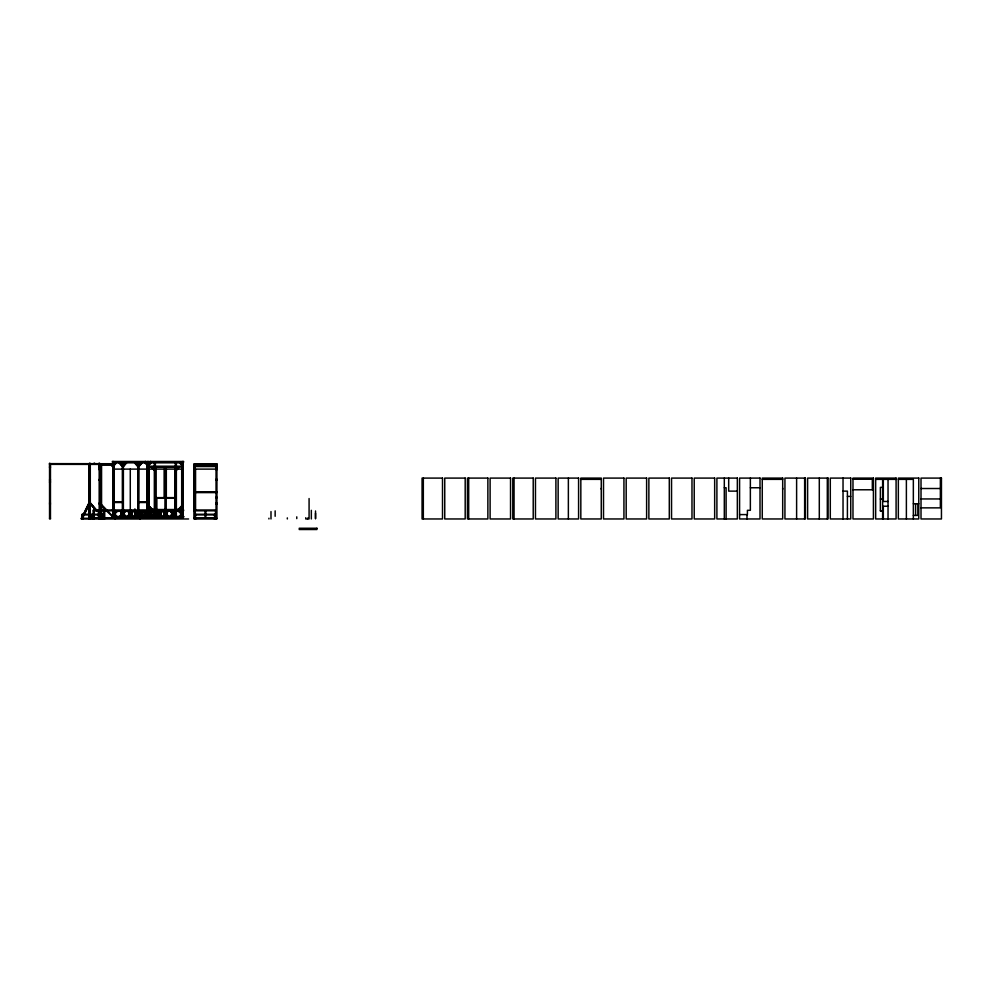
<?xml version="1.0" encoding="UTF-8"?>
<svg xmlns="http://www.w3.org/2000/svg" width="991" height="991" viewBox="0 0 991 991"><rect width="100%" height="100%" fill="white"/><g stroke="black" fill="none" stroke-linecap="round" stroke-linejoin="round"><path stroke-width="1.49" d="M100.079 518.962L100.079 463.714L49.55 463.689L49.55 464.358L114.262 464.42L115.637 462.834M99.843 464.383L99.843 463.714M113.37 490.545L113.383 470.118M194.818 469.115L194.818 464.395L194.818 518.962M315.522 513.202L315.522 518.627L315.522 510.96M580.837 479.347L580.825 518.962L601.264 518.962L601.277 478.096L580.837 478.096L580.837 479.347L601.277 479.359M188.6 518.962L81.188 518.962L88.818 503.044L89.599 503.044L81.98 518.293M81.683 518.293L88.818 503.998L89.599 503.998L82.451 518.293M113.804 464.42L115.179 462.834M113.804 465.374L116.009 462.834M116.455 462.834L114.262 465.374L112.776 465.374M122.934 465.708L125.423 462.834M125.869 462.834L123.379 465.708L122.351 465.708L119.861 462.834M122.934 466.662L126.253 462.834M126.699 462.834L123.379 466.662L122.351 466.662L119.031 462.834M138.406 465.708L140.895 462.834M141.341 462.834L138.851 465.708L137.811 465.708L135.321 462.834M138.406 466.662L141.713 462.834M142.171 462.834L138.851 466.662L137.811 466.662L134.503 462.834M149.926 462.834L148.551 464.42L150.384 462.834M150.756 462.834L148.551 465.374L151.202 462.834M116.083 511.331L114.708 512.917L116.529 511.331M116.901 511.331L114.708 513.871L117.359 511.331M119.031 517.166L122.351 513.338L123.379 513.338L126.699 517.166M119.477 517.166L122.797 513.338M119.861 517.166L122.351 514.292L123.379 514.292L125.869 517.166M124.755 511.331L123.825 512.917M120.307 517.166L122.797 514.292M126.91 516.497L130.019 513.957L127.74 516.497M127.368 516.497L129.561 513.957M131.109 512.917L132.484 511.331M128.186 516.497L129.561 514.911M128.644 516.497L130.019 514.911L129.115 514.911M133.76 510.662L131.568 513.871L130.527 513.871L128.334 510.662M134.503 517.166L137.811 513.338L138.851 513.338L142.171 517.166M178.405 466.872L175.915 469.746L178.851 466.872M134.949 517.166L138.269 513.338M135.321 517.166L137.811 514.292L138.851 514.292L141.341 517.166L141.44 510.662M140.227 511.331L138.851 512.917L140.672 511.331M179.235 466.872L175.915 470.7L179.681 466.872M135.779 517.166L138.269 514.292M138.851 513.871L141.044 510.662M139.297 513.871L141.502 511.331M142.27 516.497L145.367 513.957L143.162 516.497M144.921 513.957L142.716 516.497L142.803 510.662L144.921 513.202M143.621 517.166L147.386 513.338L144.079 517.166M144.451 517.166L147.386 514.292L144.897 517.166M150.384 511.331L148.551 512.917L149.914 510.662M149.294 513.028L150.756 511.331M149.009 513.871L151.202 511.331M152.775 510.662L150.582 513.202L153.679 510.662M151.028 513.202L153.233 510.662M157.68 512.917L159.056 511.331M157.965 513.028L159.427 511.331M155.438 516.212L157.098 514.292M157.68 513.871L159.885 510.662L160.034 516.497M155.054 517.166L156.714 515.258M166.339 511.331L164.964 512.917L163.453 511.331M166.785 511.331L165.41 512.917L163.007 511.331M162.561 516.497L165.212 513.957L163.019 516.497M166.438 512.174L164.964 513.871L162.635 510.662L165.212 513.202M168.136 510.662L165.41 513.871L164.382 513.871L162.177 510.662M163.391 516.497L164.927 514.8M166.377 513.202L168.581 510.662M163.837 516.497L164.766 514.911M169.027 510.662L165.931 513.202M172.694 512.917L174.069 511.331M169.25 517.166L172.57 513.338L175.779 513.338M174.527 511.331L173.152 512.917L170.737 511.331M169.696 517.166L173.016 513.338M170.08 517.166L172.57 514.292L175.258 516.212M170.526 517.166L173.016 514.292M178.368 509.312L182.133 505.484L178.826 509.312M179.198 509.312L182.133 506.438L179.644 509.312M178.368 517.166L182.133 513.338L178.826 517.166M179.198 517.166L182.133 514.292L179.644 517.166M112.776 462.834L183.174 462.834M49.55 463.689L113.965 463.726M193.914 464.395L216.93 464.395M216.038 464.977L216.93 464.977M49.55 465.076L50.454 465.076M99.174 465.076L100.079 465.076M100.537 465.076L114.101 465.076M193.914 465.076L194.818 465.076M216.038 465.076L216.93 465.076M147.386 465.374L144.736 462.834M112.776 465.708L113.668 465.708M148.551 466.204L182.133 466.204M193.914 466.067L216.93 466.067M49.55 466.538L50.454 466.538M99.174 466.662L100.079 466.538M112.776 466.662L113.668 466.662M193.914 466.538L216.93 466.538M148.551 466.872L182.133 466.872M49.55 467.207L50.454 467.207M99.174 467.207L100.079 467.207M193.914 467.207L194.818 467.207M216.038 467.207L216.93 467.207M155.129 467.318L175.667 467.318M49.55 467.616L50.454 467.616M99.174 467.616L100.079 467.616M193.914 467.616L194.818 467.616M99.174 468.793L100.079 468.793M193.914 468.793L194.818 468.793M216.038 468.793L216.93 468.793M113.668 469.115L154.918 469.115M155.116 469.115L182.27 469.115M99.174 469.746L100.079 469.746M193.914 469.746L194.818 469.746M216.038 469.746L216.93 469.746M852.978 479.235L872.328 479.235L872.328 489.777M49.55 479.359L50.454 479.359L49.55 480.313L50.454 480.313M99.174 479.359L100.079 479.359L99.174 480.313L100.079 480.313M216.038 479.272L216.93 479.272L216.038 480.214L216.93 480.214M762.265 479.359L782.692 479.359M875.66 479.359L896.087 479.359M898.342 479.359L913.343 479.359L913.343 518.962M49.55 481.502L50.454 481.502L49.55 482.456L50.454 482.456M193.914 481.391L194.818 481.391L193.914 482.344L194.818 482.344M882.622 487.374L880.367 487.374L880.367 510.947L882.622 510.947L882.622 518.962M724.31 487.758L726.106 487.758L726.106 518.962M750.36 487.758L760.01 487.758M601.277 488.278L601.277 489.22M782.692 488.278L782.692 489.22M921.011 488.513L940.36 488.513M852.978 489.777L873.418 489.777M737.341 491.127L728.695 491.127L728.695 478.096M843.031 491.127L847.404 491.127L847.404 518.962M193.914 491.796L216.93 491.796M193.914 492.601L216.93 492.601M847.404 496.404L850.736 496.404M216.038 497.185L216.93 497.185M155.847 497.631L175.766 497.631M216.038 497.854L216.93 497.854M156.392 498.101L175.357 498.101M880.367 499.043L882.622 499.043M921.011 498.944L940.36 498.944M888.035 501.471L883.328 501.471L883.328 479.359M112.776 501.842L122.797 501.842M138.406 501.842L147.386 501.842M112.776 502.511L122.797 502.511M138.406 502.511L147.386 502.511M50.454 503.044L49.55 503.044L50.454 503.998L49.55 503.998M97.18 510.675L90.131 503.044L95.842 510.6M194.818 503.032L193.914 503.032L194.818 503.985L193.914 503.985M216.93 503.044L216.038 503.044L216.93 503.998L216.038 503.998M913.343 503.75L918.768 503.75M90.131 503.998L96.3 510.6M99.174 503.998L114.361 518.293M148.551 505.484L152.317 509.312M888.035 506.228L883.328 506.228L883.328 518.962M804.63 507.293L805.373 507.293M921.011 507.863L940.36 507.863L940.36 478.096M148.551 509.312L154.782 509.312M175.915 509.312L182.133 509.312M155.129 509.535L175.667 509.535M194.818 509.981L216.038 509.981M193.914 510.439L194.818 510.439M93.315 510.799L183.62 510.662L183.62 509.981L93.315 509.981L93.352 514.924M194.818 510.799L216.038 510.799M880.367 510.724L882.622 510.724L882.622 479.359M113.977 510.873L121.782 510.873M124.742 510.873L128.78 510.873M149.492 510.922L150.273 510.922M193.914 511.108L194.818 511.108M113.668 511.331L133.76 511.331M136.064 510.662L136.064 511.331L141.886 511.331M144.079 511.331L151.858 511.331L151.858 510.662M154.051 511.331L159.885 511.331M162.177 511.331L167.615 511.331L167.615 510.662M169.919 511.331L175.345 511.331L173.152 513.871L172.112 513.871L169.919 510.662M182.27 511.331L177.934 511.331L177.934 510.662M147.969 511.604L148.873 511.604M150.273 511.604L149.468 510.662M129.561 512.248L128.644 510.662M147.969 512.248L148.873 512.248M150.582 512.248L151.474 512.248M165.212 512.248L163.391 510.662M131.568 512.917L129.152 511.331L129.115 516.497M156.652 512.917L155.723 511.331M112.776 513.338L114.262 513.338L117.57 517.166M154.918 513.338L158.126 513.338L161.446 517.166M154.918 514.019L157.544 514.019M173.152 514.019L175.779 514.019M103.572 514.255L82.067 514.255L82.067 518.962M112.776 514.292L114.262 514.292L116.752 517.166M194.818 514.255L215.245 514.255L215.245 518.962M739.583 514.589L747.412 514.589L747.412 510.315L750.36 510.315L750.36 478.096M82.067 514.924L103.572 514.924M147.969 514.911L148.873 514.911L148.873 517.166M166.835 514.911L165.931 514.911L167.306 516.497M194.818 514.924L215.245 514.924M913.343 515.419L917.839 515.419L917.839 503.75M146.47 516.051L147.225 516.051M147.969 516.051L149.48 516.051M93.55 518.157L102.643 518.157M104.377 518.157L113.792 518.157M216.038 518.157L193.914 518.281L215.245 518.293M49.55 518.293L50.454 518.293M81.188 518.293L140.165 518.293L140.165 518.962M216.038 518.293L216.93 518.293M307.619 518.962L305.761 518.962L305.773 517.698M100.079 503.998L99.174 503.044L100.079 503.044L115.34 518.962M180.758 462.834L182.133 464.42L180.312 462.834M179.941 462.834L182.133 465.374L179.495 462.834M152.292 466.872L154.782 469.746L151.834 466.872M151.462 466.872L154.782 470.7L151.016 466.872M146.011 462.834L147.386 464.42L145.566 462.834M179.867 511.331L181.242 512.917L179.421 511.331M179.037 511.331L181.242 513.871L178.591 511.331M135.779 462.834L138.269 465.708M134.949 462.834L138.269 466.662M173.598 513.338L176.918 517.166M173.982 514.292L176.46 517.166M171.195 511.331L172.57 512.917M173.152 514.292L175.642 517.166M172.57 513.871L170.365 510.662M169.027 516.497L165.931 513.957L168.136 516.497M166.377 513.957L168.581 516.497M120.307 462.834L122.797 465.708M119.477 462.834L122.797 466.662M157.68 513.338L161 517.166M160.616 517.166L157.68 514.292L160.17 517.166M154.893 511.331L157.098 513.871L154.447 511.331M149.381 506.438L151.871 509.312M151.499 509.312L148.551 506.438L151.053 509.312M112.02 465.076L113.395 466.662M111.636 465.076L113.11 466.773M111.19 465.076L113.395 467.616M153.679 516.497L150.582 513.957L152.775 516.497M151.028 513.957L153.233 516.497M152.317 517.166L148.551 513.338L151.871 517.166M151.499 517.166L148.551 514.292L151.053 517.166M147.386 512.917L146.024 510.662M145.566 511.331L146.941 512.917M145.194 511.331L147.386 513.871M144.736 511.331L146.941 513.871M143.162 510.662L145.367 513.202L142.27 510.662M143.1 510.662L144.475 512.248M136.894 511.331L138.269 512.917M138.406 513.338L141.713 517.166M136.51 511.331L137.984 513.028M136.064 511.331L138.269 513.871M138.406 514.292L140.895 517.166L140.858 511.331M129.61 511.331L130.985 512.917M130.985 513.871L128.78 510.662M133.376 516.497L131.184 513.957L133.314 510.662M127.814 510.662L130.019 513.202L126.91 510.662M131.469 514.8L132.93 516.497M127.368 510.662L129.561 513.202M131.184 514.911L132.559 516.497M122.934 513.338L126.253 517.166M122.066 513.028L120.592 510.662M122.934 514.292L125.423 517.166M113.804 513.338L117.124 517.166M113.804 514.292L116.294 517.166M96.734 510.675L90.59 503.044M88.818 503.044L89.599 503.998M915.597 503.75L915.597 515.419M906.381 479.359L906.381 518.962M888.035 479.359L888.035 518.962M843.031 478.096L843.031 518.962M827.312 478.096L827.312 518.962M819.297 478.096L819.297 518.962M804.63 478.096L804.63 518.962M796.615 478.096L796.615 518.962M746.991 514.589L746.991 518.962M724.31 478.096L724.31 518.962M568.363 478.096L568.363 518.962M514.056 478.096L514.056 518.962M468.693 478.096L468.693 518.962M423.33 478.096L423.33 518.962M311.335 510.315L311.335 518.962M309.081 498.535L309.081 518.962M308.028 517.698L308.028 518.962M296.767 516.831L296.767 518.627M287.328 517.872L287.328 518.962M275.151 510.861L275.151 516.286M270.989 511.554L270.989 518.962M268.92 518.219L268.92 518.962M216.484 464.395L216.484 469.115L194.36 469.115L194.36 464.395M216.038 464.395L216.038 518.962M215.555 509.981L215.555 518.962M214.576 514.924L214.576 518.293M214.353 514.255L214.353 514.924M214.353 518.293L214.353 518.962M205.831 510.799L205.831 518.157M205.013 510.799L205.013 518.157M195.71 514.255L195.71 514.924M195.71 518.293L195.71 518.962M195.561 469.115L195.561 509.981M195.487 514.924L195.487 518.293M195.289 509.981L195.289 518.962M183.385 516.497L183.385 517.166M183.174 461.484L183.174 517.847L112.776 517.847L112.776 461.484M182.728 461.484L182.728 462.153M182.728 462.834L182.728 517.166M182.27 510.662L182.27 516.497M182.133 462.834L182.133 509.981M182.133 510.662L182.133 516.497M181.824 511.331L181.824 516.497M181.687 462.834L181.687 509.981M181.687 510.662L181.687 516.497M181.378 509.981L181.378 510.662M181.242 511.331L181.242 516.497M180.796 511.331L180.796 516.497M178.38 510.662L178.38 511.331M176.361 462.834L176.361 466.204M176.361 466.872L176.361 517.166M175.915 462.834L175.915 466.204M175.915 466.872L175.915 517.166M175.779 462.834L175.779 466.204M175.779 466.872L175.779 517.166M175.432 497.631L175.432 509.981M175.333 462.834L175.333 466.204M175.308 466.872L175.333 517.166M175.159 469.115L175.023 509.981M174.949 467.318L174.949 509.535M174.899 510.662L174.899 511.331M173.598 510.662L173.598 517.166M173.536 513.573L173.536 516.497M173.252 509.981L173.152 517.847M173.016 510.662L173.016 517.166M172.868 510.662L172.868 516.497M172.694 517.847L172.471 509.981M172.112 511.331L172.112 517.847M167.169 510.662L167.169 511.331M166.835 512.62L166.835 515.209M166.377 512.62L166.377 516.497M166.327 469.115L166.327 497.878M166.253 512.62L166.253 515.209M165.955 467.318L165.955 509.535M166.017 512.62L166.067 517.166M165.571 466.872L165.509 510.662M165.41 511.331L165.348 516.497M165.224 466.872L165.175 509.535M165.286 516.497L165.286 517.166M164.964 511.331L164.964 516.497M164.84 467.318L164.84 497.47M164.729 509.981L164.766 516.497M164.345 510.662L164.382 516.497M164.134 469.115L164.134 497.878M164.072 510.662L164.072 511.331M163.626 510.662L163.626 511.331M161.149 510.662L161.149 516.497M160.369 510.662L160.369 516.497M159.427 510.662L159.489 514.255M158.907 511.331L158.907 514.255M158.126 510.662L158.126 517.166M157.78 509.981L157.68 517.847M157.544 510.662L157.544 517.166M157.098 510.662L157.098 517.847M156.999 509.981L156.999 510.662M156.838 513.908L156.838 516.497M156.727 497.631L156.727 509.981M156.652 511.331L156.652 517.847M156.392 497.631L156.392 509.981M156.256 513.908L156.256 516.497M155.847 467.318L155.847 509.981M155.463 466.872L155.463 509.981M155.364 462.834L155.364 466.204M155.364 466.872L155.364 517.166M155.129 466.872L155.129 509.981M155.091 511.331L155.091 517.166M154.918 462.834L154.782 466.204M154.906 466.872L154.782 517.166M154.447 510.662L154.497 517.166M154.336 462.834L154.336 466.204M154.336 466.872L154.336 517.166M154.051 510.662L154.051 517.166M153.816 510.662L153.816 516.497M153.147 510.662L153.147 516.497M151.474 511.604L151.474 515.27M151.289 510.662L151.289 516.497M150.942 512.112L150.942 515.035M150.694 461.484L150.694 462.153M150.508 510.662L150.508 516.497M150.248 461.484L150.248 462.153M150.099 510.662L150.174 516.497M150 511.604L150 516.497M149.79 462.425L149.802 461.484L183.62 461.484L183.62 462.153L112.33 462.153L112.33 461.484L146.148 461.484L146.16 462.425M149.653 510.662L149.653 511.331M149.009 462.834L149.009 509.981M149.009 510.662L149.009 516.497M148.885 462.425L148.873 461.484L147.077 461.484L147.064 462.425M148.873 509.981L148.873 513.202M148.551 462.834L148.551 509.981M148.551 510.662L148.427 516.497M147.969 461.484L147.969 517.847M147.523 462.834L147.386 509.981M147.386 510.662L147.523 516.497M146.941 462.834L147.077 517.166M145.95 512.83L145.95 516.497M145.702 461.484L145.702 462.153M145.85 510.662L145.776 516.497M145.504 512.83L145.504 516.497M145.442 510.662L145.367 516.497M145.243 461.484L145.243 462.153M144.996 510.662L144.996 516.497M144.661 510.662L144.661 516.497M144.537 510.662L144.537 511.331M144.475 512.83L144.475 515.27M144.079 510.662L144.166 511.604M142.134 510.662L142.134 516.497M141.886 510.662L141.886 517.166M141.304 511.331L141.304 517.166M139.719 512.211L139.719 515.246M139.719 518.293L139.719 518.962M139.694 511.331L139.694 516.497M139.297 511.331L139.297 517.847M139.248 511.331L139.248 516.497M138.951 509.981L138.951 510.662M138.851 462.834L138.851 517.847M138.406 462.834L138.269 517.847M138.17 509.981L138.17 510.662M137.811 462.834L137.811 517.166M137.489 511.331L137.489 517.166M137.043 511.331L137.043 517.166M136.907 510.662L136.907 515.704M136.461 510.662L136.461 517.166M135.916 510.662L135.916 516.497M135.581 510.662L135.581 516.497M135.284 510.687L135.284 515.246M135.148 509.163L135.148 516.769M134.801 510.662L134.801 516.497M134.702 509.163L134.702 516.769M131.568 511.331L131.568 516.497M131.208 509.981L131.109 516.497M130.985 511.331L130.985 516.497M130.651 516.497L130.651 517.166M130.44 509.981L130.44 510.662M130.527 511.331L130.601 516.497M130.279 469.115L130.279 509.981M130.019 511.331L130.143 516.497M129.871 516.497L129.871 517.166M129.561 512.62L129.561 516.497M126.03 510.662L123.379 513.871L125.584 510.662M123.825 512.632L123.825 517.847M123.479 509.981L123.479 510.662M123.379 462.834L123.379 517.847M122.934 462.834L122.934 517.166M122.351 462.834L122.351 517.166M121.782 512.26L121.782 515.209M121.546 512.26L121.546 515.209M121.051 510.662L121.075 515.209M120.84 510.799L120.84 515.209M118.016 510.662L118.016 511.331M117.557 510.662L117.557 511.331M115.154 511.331L115.154 516.497M114.572 509.981L114.708 516.497M114.262 462.834L114.262 509.981M114.262 510.662L114.126 516.497M113.804 462.834L113.804 509.981M113.804 510.662L113.804 516.497M113.668 462.153L113.668 509.981M113.668 510.662L113.668 516.497M113.395 466.6L113.395 518.293M113.222 461.484L113.222 462.153M113.222 462.834L113.222 517.166M112.553 516.497L112.553 517.166M112.33 509.981L112.33 510.662M104.625 510.799L104.625 518.962M104.328 509.981L104.377 518.962M104.092 509.981L104.092 518.962M103.919 509.981L103.919 518.962M103.683 510.799L103.572 518.962M102.791 514.255L102.791 518.962M102.346 514.255L102.346 518.962M101.565 465.076L101.565 518.293M101.119 465.076L101.119 518.293M100.983 464.395L100.983 518.962M100.537 464.395L100.537 518.962M100.079 463.714L99.174 463.032L99.174 463.714M99.174 464.395L99.174 518.962M98.815 510.799L98.815 518.157M98.406 510.799L98.406 518.157M95.086 463.714L94.195 463.032L94.195 463.714M94.244 510.799L94.244 514.874M93.959 509.981L93.959 518.962M93.711 509.981L93.711 510.799M93.687 514.924L93.687 518.293M93.55 510.799L93.55 514.874M92.733 514.924L92.733 518.293M92.621 514.255L92.572 518.962M92.287 514.255L92.287 518.962M91.952 514.924L91.952 518.293M90.292 464.395L90.292 518.293M89.859 518.962L89.884 463.032L88.979 463.701M89.71 464.395L89.599 518.962M89.401 463.726L89.401 518.962L89.264 464.395M88.818 464.395L88.818 518.962M83.306 514.255L83.306 518.962M82.848 514.255L82.848 518.962M82.414 514.924L82.414 518.293M50.355 463.689L49.55 463.218L49.55 518.962L50.454 518.962L50.454 464.395M50.083 463.726L50.083 464.395M182.27 462.153L182.27 509.981L182.27 462.153M216.93 463.924L193.914 463.924L193.914 518.962L216.93 518.962L216.93 463.924M194.583 466.885L194.137 509.993L194.583 466.885M442.506 478.096L422.067 478.096L422.067 518.962L442.506 518.962L442.506 478.096M465.188 478.096L444.748 478.096L444.748 518.962L465.188 518.962L465.188 478.096M487.869 478.096L467.43 478.096L467.43 518.962L487.869 518.962L487.869 478.096M510.538 478.096L490.111 478.096L490.111 518.962L510.538 518.962L510.538 478.096M533.22 478.096L512.793 478.096L512.793 518.962L533.22 518.962L533.22 478.096M555.901 478.096L535.462 478.096L535.462 518.962L555.901 518.962L555.901 478.096M578.583 478.096L558.144 478.096L558.144 518.962L578.583 518.962L578.583 478.096M623.934 478.096L603.507 478.096L603.507 518.962L623.934 518.962L623.934 478.096M646.615 478.096L626.188 478.096L626.188 518.962L646.615 518.962L646.615 478.096M669.297 478.096L648.87 478.096L648.87 518.962L669.297 518.962L669.297 478.096M691.978 478.096L671.539 478.096L671.539 518.962L691.978 518.962L691.978 478.096M714.66 478.096L694.22 478.096L694.22 518.962L714.66 518.962L714.66 478.096M737.341 478.096L716.902 478.096L716.902 518.962L737.341 518.962L737.341 478.096M760.01 478.096L739.583 478.096L739.583 518.962L760.01 518.962L760.01 478.096M782.692 478.096L762.265 478.096L762.265 518.962L782.692 518.962L782.692 478.096M805.373 478.096L784.934 478.096L784.934 518.962L805.373 518.962L805.373 478.096M828.055 478.096L807.615 478.096L807.615 518.962L828.055 518.962L828.055 478.096M850.736 478.096L830.297 478.096L830.297 518.962L850.736 518.962L850.736 478.096M873.418 478.096L852.978 478.096L852.978 518.962L873.418 518.962L873.418 478.096M896.087 478.096L875.66 478.096L875.66 518.962L896.087 518.962L896.087 478.096M918.768 478.096L898.342 478.096L898.342 518.962L918.768 518.962L918.768 478.096M941.45 478.096L921.011 478.096L921.011 518.962L941.45 518.962L941.45 478.096M183.62 516.497L112.33 516.497L112.33 517.166L183.62 517.166L183.62 516.497M316.934 528.253L299.245 528.253L299.245 529.516L316.934 529.516L316.934 528.253M93.067 518.962L93.067 514.255L93.018 518.962"/></g></svg>
